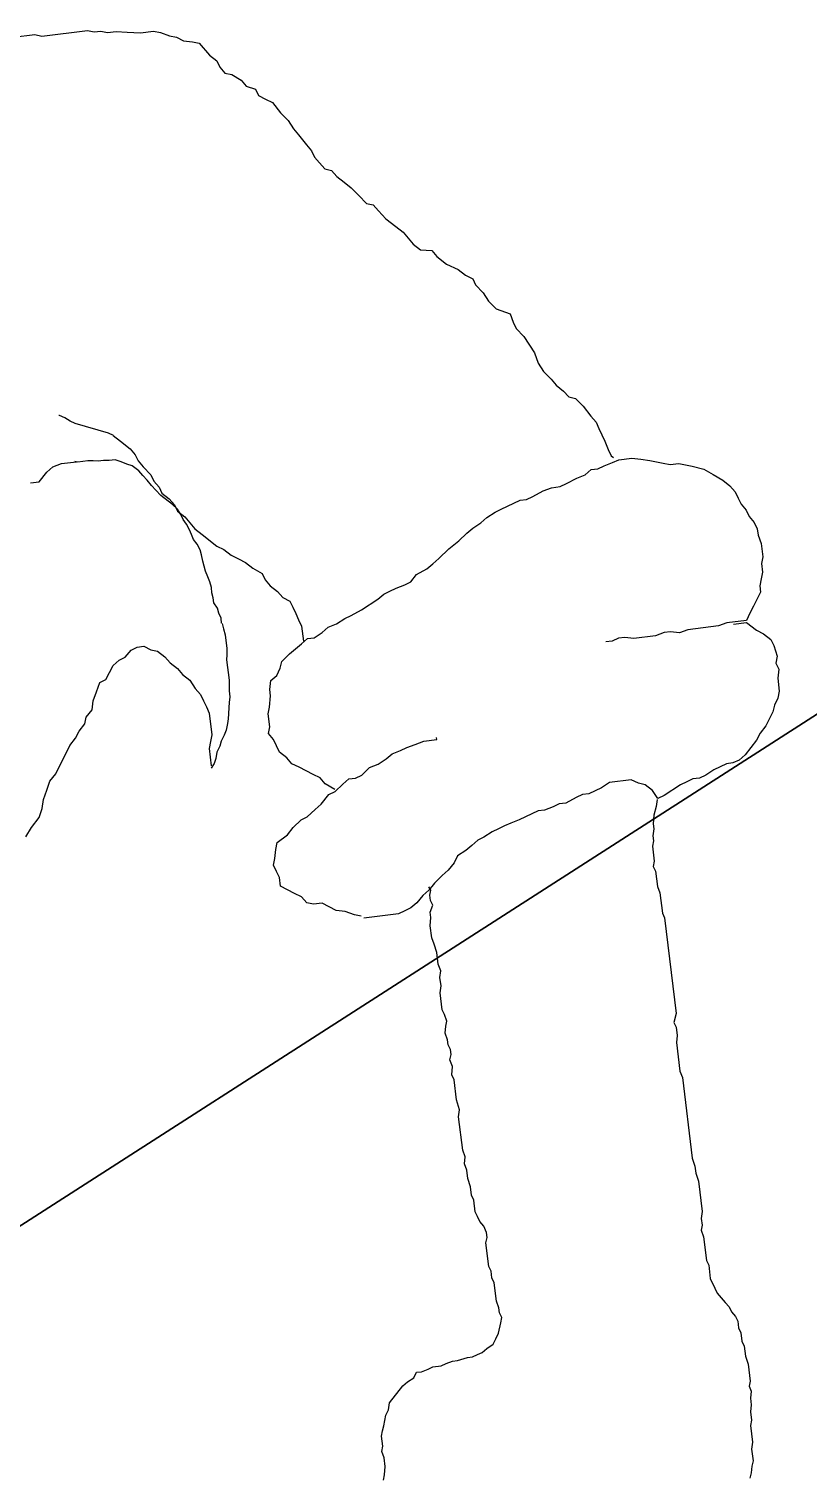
# Model space of a CAD drawing. Header units: millimetres. Extents: x 8159 to 14952, y 6817 to 11888.
# Drawn here: x 8966.92 to 8991.81, y 8208.84 to 8255.17 of the extents above; entities that cross this region are included whole.
import ezdxf

# ---------------------------------------------------------------- set-up
doc = ezdxf.new("R2010")
doc.units = ezdxf.units.MM
doc.header["$LTSCALE"] = 5
for name, color, linetype in [('200-EquipBorder-2d', 9, 'Continuous'), ('200-EquipSteel-3d', 9, 'Continuous'), ('600-User-2D', 7, 'Continuous')]:
    doc.layers.add(name, color=color, linetype=linetype)
doc.layers.add('200-InsPoint-3D', color=3, linetype='Continuous', plot=False)
for name, color, linetype, lineweight in [('3-YANGIN-DOLABI', 7, 'Continuous', 0), ('anted', 10, 'Continuous', 0), ('FIBROBETON', 1, 'Continuous', 18), ('YAZI', 250, 'Continuous', 30)]:
    doc.layers.add(name, color=color, linetype=linetype, lineweight=lineweight)

# ---------------------------------------------------------------- blocks, each defined once
blk = doc.blocks.new('A$C23C11219')
at = {"layer": 'FIBROBETON'}
blk.add_lwpolyline([(4170.991, 707.809), (4330.647, -537.528, 0.079118), (6057.442, 175.691), (5734.15, 708.989, 0.288304), (5090.273, 1000.528, -0.032207)], format="xyb", close=True, dxfattribs=at)
blk = doc.blocks.new('TG1800WP')
at = {"layer": '200-EquipBorder-2d'}
blk.add_lwpolyline([(0, 0), (1800, 0), (1800, -700), (0, -700)], close=True, dxfattribs=at)
at = {"layer": '200-EquipSteel-3d'}
for points in [[(1800, 0, 850), (0, 0, 850), (0, 0, 900), (1800, 0, 900)], [(1800, 0, 900), (0, 0, 900), (0, -700, 900), (1800, -700, 900)], [(0, 0, 850), (0, -700, 850), (1800, -700, 850), (1800, 0, 850)], [(0, -700, 850), (0, -700, 900), (1800, -700, 900), (1800, -700, 850)]]:
    blk.add_3dface(points, dxfattribs=at)
at = {"layer": '200-InsPoint-3D'}
blk.add_attdef('DISTANG', (0, 0), '', height=1, dxfattribs=at)
blk = doc.blocks.new('CUOCO')
at = {"layer": '600-User-2D'}
for p, q in [((18.859, 26.065), (19.515, 25.823)), ((19.515, 25.823), (19.688, 25.685)), ((19.688, 25.685), (21.067, 25.178)), ((21.067, 25.178), (21.239, 25.04)), ((21.239, 25.04), (21.436, 24.967)), ((21.436, 24.967), (21.609, 24.829)), ((21.609, 24.829), (21.872, 24.732)), ((21.872, 24.732), (22.176, 24.546)), ((22.176, 24.546), (22.545, 24.335)), ((22.545, 24.335), (22.939, 24.19)), ((22.939, 24.19), (23.112, 24.052)), ((23.112, 24.052), (23.326, 23.824)), ((23.326, 23.824), (23.499, 23.686)), ((23.499, 23.686), (23.647, 23.483)), ((23.647, 23.483), (23.886, 23.32)), ((23.886, 23.32), (24.059, 23.182)), ((24.059, 23.182), (24.176, 22.692)), ((24.176, 22.692), (24.301, 22.423)), ((24.301, 22.423), (24.294, 22.202)), ((24.294, 22.202), (24.353, 21.957)), ((24.353, 21.957), (24.526, 21.818)), ((24.526, 21.818), (24.716, 21.525)), ((24.716, 21.525), (24.774, 21.28)), ((24.774, 21.28), (24.989, 21.052)), ((24.989, 21.052), (24.982, 20.831)), ((24.982, 20.831), (25.131, 20.627)), ((25.131, 20.627), (25.279, 20.424)), ((25.279, 20.424), (25.355, 20.023)), ((25.355, 20.023), (25.456, 19.688)), ((25.456, 19.688), (25.49, 19.377)), ((25.49, 19.377), (25.549, 19.132)), ((25.549, 19.132), (25.625, 18.732)), ((25.625, 18.732), (25.684, 18.487)), ((25.684, 18.487), (25.677, 18.266)), ((25.677, 18.266), (25.736, 18.021)), ((25.736, 18.021), (25.795, 17.775)), ((25.795, 17.775), (25.968, 17.637)), ((25.968, 17.637), (26.026, 17.392)), ((26.026, 17.392), (26.151, 17.123)), ((26.151, 17.123), (26.275, 16.854)), ((26.275, 16.854), (26.376, 16.519)), ((26.376, 16.519), (26.476, 16.184)), ((26.476, 16.184), (26.649, 16.046)), ((26.649, 16.046), (26.708, 15.801)), ((26.708, 15.801), (26.808, 15.466)), ((26.808, 15.466), (26.974, 15.107)), ((26.974, 15.107), (27.098, 14.837)), ((27.098, 14.837), (27.157, 14.592)), ((14.658, 14.628), (14.638, 14.635)), ((14.773, 14.491), (14.658, 14.628)), ((14.872, 14.313), (14.773, 14.491)), ((27.157, 14.592), (27.216, 14.347)), ((14.987, 14.177), (14.872, 14.313)), ((15.789, 13.411), (14.987, 14.177)), ((27.216, 14.347), (27.34, 14.078)), ((27.34, 14.078), (27.645, 13.891)), ((27.645, 13.891), (27.703, 13.646)), ((27.703, 13.646), (27.869, 13.287)), ((12.851, 13.137), (13.114, 13.04)), ((13.114, 13.04), (13.473, 13.206)), ((13.473, 13.206), (13.718, 13.265)), ((13.718, 13.265), (14.005, 13.234)), ((14.005, 13.234), (14.464, 13.064)), ((14.493, 13.041), (14.413, 13.096)), ((14.802, 12.928), (14.493, 13.041)), ((15.903, 13.275), (15.789, 13.411)), ((15.887, 13.286), (16.012, 13.016)), ((16.012, 13.016), (16.178, 12.657)), ((27.869, 13.287), (28.125, 12.969)), ((14.948, 12.849), (14.802, 12.928)), ((15.094, 12.77), (14.948, 12.849)), ((15.248, 12.713), (15.094, 12.77)), ((15.416, 12.627), (15.248, 12.713)), ((15.592, 12.562), (15.416, 12.627)), ((15.736, 12.409), (15.592, 12.562)), ((16.178, 12.657), (16.236, 12.412)), ((28.125, 12.969), (28.249, 12.7)), ((28.249, 12.7), (28.398, 12.496)), ((15.857, 12.264), (15.736, 12.409)), ((15.987, 12.141), (15.857, 12.264)), ((16.099, 11.9), (15.987, 12.141)), ((16.236, 12.412), (16.23, 12.191)), ((16.23, 12.191), (16.288, 11.946)), ((28.398, 12.496), (28.391, 12.276)), ((28.391, 12.276), (28.492, 11.941)), ((16.152, 11.706), (16.099, 11.9)), ((16.205, 11.511), (16.152, 11.706)), ((16.288, 11.946), (16.389, 11.611)), ((16.389, 11.611), (16.382, 11.39)), ((28.492, 11.941), (28.526, 11.63)), ((28.526, 11.63), (28.627, 11.295)), ((16.251, 11.295), (16.205, 11.511)), ((16.304, 11.1), (16.251, 11.295)), ((16.382, 11.39), (16.441, 11.145)), ((16.441, 11.145), (16.434, 10.924)), ((28.627, 11.295), (28.948, 10.953)), ((16.371, 10.875), (16.304, 11.1)), ((16.566, 10.454), (16.371, 10.875)), ((16.434, 10.924), (16.558, 10.655)), ((28.917, 10.667), (28.91, 10.446)), ((28.948, 10.953), (28.917, 10.667)), ((16.558, 10.655), (16.617, 10.41)), ((16.642, 10.251), (16.566, 10.454)), ((16.617, 10.41), (16.61, 10.189)), ((16.665, 10.043), (16.642, 10.251)), ((28.91, 10.446), (29.01, 10.111)), ((16.61, 10.189), (16.735, 9.919)), ((16.652, 9.872), (16.665, 10.043)), ((16.683, 9.686), (16.652, 9.872)), ((16.735, 9.919), (16.852, 9.429)), ((29.01, 10.111), (29.08, 9.489)), ((16.659, 9.145), (16.672, 9.315)), ((16.672, 9.315), (16.685, 9.486)), ((16.685, 9.486), (16.683, 9.686)), ((16.852, 9.429), (16.977, 9.16)), ((29.08, 9.489), (29.025, 9.137)), ((16.691, 8.959), (16.659, 9.145)), ((16.692, 8.758), (16.691, 8.959)), ((16.977, 9.16), (17.226, 8.621)), ((29.025, 9.137), (29.059, 8.826)), ((29.059, 8.826), (29.16, 8.491)), ((16.572, 8.228), (16.606, 8.39)), ((16.606, 8.39), (16.657, 8.596)), ((16.657, 8.596), (16.692, 8.758)), ((17.226, 8.621), (17.374, 8.417)), ((17.374, 8.417), (17.499, 8.148)), ((29.16, 8.491), (29.219, 8.246)), ((16.516, 7.873), (16.537, 8.066)), ((16.537, 8.066), (16.572, 8.228)), ((17.499, 8.148), (17.648, 7.944)), ((17.648, 7.944), (17.796, 7.741)), ((29.219, 8.246), (29.343, 7.977)), ((29.343, 7.977), (29.402, 7.732)), ((16.404, 7.365), (16.461, 7.519)), ((16.461, 7.519), (16.504, 7.703)), ((16.504, 7.703), (16.516, 7.873)), ((17.796, 7.741), (17.921, 7.471)), ((17.921, 7.471), (18.111, 7.178)), ((29.402, 7.732), (29.575, 7.594)), ((29.575, 7.594), (29.675, 7.259)), ((16.313, 7.049), (16.369, 7.203)), ((16.336, 6.84), (16.313, 7.049)), ((16.369, 7.203), (16.404, 7.365)), ((18.111, 7.178), (18.104, 6.957)), ((18.104, 6.957), (18.163, 6.712)), ((29.675, 7.259), (29.751, 6.858)), ((12.124, 6.442), (12.328, 6.591)), ((12.328, 6.591), (12.532, 6.739)), ((12.532, 6.739), (12.777, 6.798)), ((12.777, 6.798), (12.998, 6.791)), ((12.998, 6.791), (13.267, 6.916)), ((13.267, 6.916), (13.488, 6.909)), ((13.488, 6.909), (13.685, 6.836)), ((13.685, 6.836), (13.834, 6.633)), ((13.834, 6.633), (14.007, 6.494)), ((14.007, 6.494), (14.131, 6.225)), ((16.232, 6.354), (16.289, 6.508)), ((16.289, 6.508), (16.301, 6.678)), ((16.301, 6.678), (16.336, 6.84)), ((18.163, 6.712), (18.287, 6.442)), ((29.751, 6.858), (29.81, 6.613)), ((29.81, 6.613), (29.803, 6.392)), ((11.447, 6.021), (11.675, 6.235)), ((11.675, 6.235), (11.903, 6.449)), ((11.903, 6.449), (12.124, 6.442)), ((14.131, 6.225), (14.19, 5.98)), ((16.209, 6.171), (16.161, 5.977)), ((16.249, 6.344), (16.209, 6.171)), ((18.287, 6.442), (18.346, 6.197)), ((18.346, 6.197), (18.495, 5.994)), ((29.796, 6.171), (29.789, 5.95)), ((29.803, 6.392), (29.796, 6.171)), ((10.878, 5.486), (11.016, 5.659)), ((11.016, 5.659), (11.285, 5.783)), ((11.285, 5.783), (11.447, 6.021)), ((14.19, 5.98), (14.314, 5.711)), ((14.314, 5.711), (14.373, 5.466)), ((16.008, 5.562), (15.919, 5.383)), ((16.161, 5.977), (16.008, 5.562)), ((18.488, 5.773), (18.481, 5.552)), ((18.495, 5.994), (18.488, 5.773)), ((29.758, 5.664), (29.752, 5.443)), ((29.789, 5.95), (29.758, 5.664)), ((10.135, 5.089), (10.405, 5.213)), ((10.405, 5.213), (10.608, 5.362)), ((10.608, 5.362), (10.878, 5.486)), ((14.373, 5.466), (14.498, 5.196)), ((14.498, 5.196), (14.532, 4.886)), ((15.844, 5.245), (15.615, 4.624)), ((15.919, 5.383), (15.844, 5.245)), ((18.467, 5.11), (18.298, 4.651)), ((18.474, 5.331), (18.467, 5.11)), ((18.481, 5.552), (18.474, 5.331)), ((23.355, 5.024), (23.78, 5.165)), ((23.78, 5.165), (24.18, 5.241)), ((24.18, 5.241), (24.515, 5.342)), ((24.515, 5.342), (24.761, 5.4)), ((24.761, 5.4), (25.071, 5.435)), ((25.071, 5.435), (25.317, 5.494)), ((25.317, 5.494), (25.627, 5.528)), ((25.627, 5.528), (25.849, 5.521)), ((25.849, 5.521), (26.07, 5.514)), ((26.07, 5.514), (26.291, 5.508)), ((26.291, 5.508), (26.512, 5.501)), ((26.512, 5.501), (26.709, 5.428)), ((26.709, 5.428), (26.93, 5.421)), ((26.93, 5.421), (27.306, 5.432)), ((27.306, 5.432), (27.593, 5.401)), ((27.593, 5.401), (27.855, 5.304)), ((27.855, 5.304), (28.077, 5.297)), ((28.077, 5.297), (28.453, 5.307)), ((28.453, 5.307), (28.74, 5.276)), ((28.74, 5.276), (28.985, 5.335)), ((28.985, 5.335), (29.182, 5.263)), ((29.182, 5.263), (29.403, 5.256)), ((29.403, 5.256), (29.69, 5.225)), ((29.69, 5.225), (29.911, 5.218)), ((29.752, 5.443), (29.793, 5.353)), ((29.911, 5.218), (30.304, 5.073)), ((9.32, 4.495), (9.728, 4.792)), ((9.728, 4.792), (9.931, 4.94)), ((9.931, 4.94), (10.135, 5.089)), ((14.532, 4.886), (14.591, 4.64)), ((14.591, 4.64), (14.584, 4.419)), ((18.208, 4.609), (18.454, 4.668)), ((18.454, 4.668), (18.651, 4.595)), ((18.961, 4.63), (19.207, 4.689)), ((19.207, 4.689), (19.493, 4.658)), ((19.493, 4.658), (19.804, 4.692)), ((19.804, 4.692), (20.025, 4.685)), ((20.025, 4.685), (20.402, 4.696)), ((20.402, 4.696), (21.024, 4.765)), ((21.024, 4.765), (21.269, 4.823)), ((21.269, 4.823), (21.49, 4.817)), ((21.49, 4.817), (21.711, 4.81)), ((21.711, 4.81), (21.998, 4.779)), ((21.998, 4.779), (22.219, 4.772)), ((22.219, 4.772), (22.488, 4.896)), ((22.488, 4.896), (22.864, 4.906)), ((22.864, 4.906), (23.11, 4.965)), ((23.11, 4.965), (23.355, 5.024)), ((30.304, 5.073), (30.543, 4.911)), ((30.543, 4.911), (30.781, 4.748)), ((30.781, 4.748), (30.954, 4.61)), ((8.823, 4.156), (9.051, 4.371)), ((9.051, 4.371), (9.32, 4.495)), ((14.578, 4.198), (14.571, 3.977)), ((14.584, 4.419), (14.578, 4.198)), ((15.459, 4.328), (15.391, 4.141)), ((15.541, 4.486), (15.459, 4.328)), ((15.615, 4.624), (15.541, 4.486)), ((17.041, 4.07), (17.245, 4.219)), ((17.245, 4.219), (17.383, 4.391)), ((17.383, 4.391), (17.718, 4.492)), ((17.718, 4.492), (17.963, 4.55)), ((17.963, 4.55), (18.208, 4.609)), ((18.651, 4.595), (18.961, 4.63)), ((30.954, 4.61), (31.127, 4.472)), ((31.127, 4.472), (31.3, 4.334)), ((31.3, 4.334), (31.562, 4.237)), ((31.562, 4.237), (31.735, 4.099)), ((8.433, 3.704), (8.595, 3.942)), ((8.595, 3.942), (8.823, 4.156)), ((14.571, 3.977), (14.329, 3.321)), ((15.214, 3.853), (15.104, 3.682)), ((15.288, 3.991), (15.214, 3.853)), ((15.391, 4.141), (15.288, 3.991)), ((16.561, 3.577), (16.634, 3.773)), ((16.634, 3.773), (16.796, 4.012)), ((16.796, 4.012), (17.041, 4.07)), ((31.735, 4.099), (31.908, 3.961)), ((31.908, 3.961), (32.188, 3.709)), ((32.188, 3.709), (32.378, 3.416)), ((7.552, 3.134), (7.846, 3.324)), ((7.846, 3.324), (8.205, 3.49)), ((8.205, 3.49), (8.433, 3.704)), ((14.329, 3.321), (14.191, 3.149)), ((14.804, 3.251), (14.668, 3.136)), ((14.935, 3.415), (14.804, 3.251)), ((15.03, 3.544), (14.935, 3.415)), ((15.104, 3.682), (15.03, 3.544)), ((16.237, 3.1), (16.375, 3.273)), ((16.375, 3.273), (16.561, 3.577)), ((32.378, 3.416), (32.568, 3.122)), ((14.053, 2.976), (13.86, 2.451)), ((14.191, 3.149), (14.053, 2.976)), ((14.387, 2.886), (14.222, 2.759)), ((14.503, 3.009), (14.387, 2.886)), ((14.668, 3.136), (14.503, 3.009)), ((16.092, 2.706), (16.237, 3.1)), ((32.568, 3.122), (32.692, 2.853)), ((32.692, 2.853), (32.751, 2.608)), ((13.976, 2.473), (13.826, 2.387)), ((14.091, 2.595), (13.976, 2.473)), ((14.222, 2.759), (14.091, 2.595)), ((15.954, 2.534), (16.092, 2.706)), ((16.013, 2.289), (15.954, 2.534)), ((32.744, 2.387), (32.737, 2.166)), ((32.751, 2.608), (32.744, 2.387)), ((15.999, 1.847), (16.006, 2.068)), ((16.006, 2.068), (16.013, 2.289)), ((32.737, 2.166), (32.796, 1.921)), ((32.796, 1.921), (32.789, 1.7)), ((16.124, 1.577), (15.999, 1.847)), ((16.182, 1.332), (16.124, 1.577)), ((32.789, 1.7), (32.848, 1.455)), ((32.848, 1.455), (32.841, 1.234)), ((16.331, 1.129), (16.182, 1.332)), ((16.48, 0.925), (16.331, 1.129)), ((32.769, 1.037), (32.738, 0.75)), ((32.841, 1.234), (32.769, 1.037)), ((16.628, 0.721), (16.48, 0.925)), ((16.777, 0.517), (16.628, 0.721)), ((16.836, 0.272), (16.777, 0.517)), ((32.738, 0.75), (32.593, 0.357)), ((17.026, -0.021), (16.836, 0.272)), ((17.002, -0.087), (17.337, 0.013)), ((17.337, 0.013), (17.582, 0.072)), ((17.582, 0.072), (17.779, 0)), ((18, -0.007), (18.335, 0.093)), ((18.335, 0.093), (18.621, 0.062)), ((18.621, 0.062), (18.932, 0.096)), ((18.932, 0.096), (19.178, 0.155)), ((19.178, 0.155), (19.464, 0.124)), ((19.464, 0.124), (19.685, 0.117)), ((19.685, 0.117), (19.972, 0.086)), ((19.972, 0.086), (20.259, 0.055)), ((20.259, 0.055), (20.653, -0.09)), ((27.077, 0.152), (26.88, 0.225)), ((27.298, 0.146), (27.077, 0.152)), ((27.495, 0.073), (27.298, 0.146)), ((27.733, -0.089), (27.495, 0.073)), ((32.455, 0.184), (32.358, -0.078)), ((32.593, 0.357), (32.455, 0.184)), ((15.285, -0.498), (15.62, -0.398)), ((15.62, -0.398), (15.841, -0.404)), ((15.841, -0.404), (16.176, -0.304)), ((16.176, -0.304), (16.421, -0.246)), ((16.421, -0.246), (16.781, -0.08)), ((16.781, -0.08), (17.002, -0.087)), ((17.779, 0), (18, -0.007)), ((20.653, -0.09), (20.677, -0.024)), ((28.39, -0.331), (27.733, -0.089)), ((28.676, -0.362), (28.39, -0.331)), ((28.873, -0.434), (28.676, -0.362)), ((29.112, -0.597), (28.873, -0.434)), ((32.082, -0.424), (32.01, -0.621)), ((32.22, -0.251), (32.082, -0.424)), ((32.358, -0.078), (32.22, -0.251)), ((14.315, -1.109), (14.477, -0.871)), ((14.477, -0.871), (14.615, -0.698)), ((14.615, -0.698), (15.016, -0.622)), ((15.016, -0.622), (15.285, -0.498)), ((29.398, -0.628), (29.112, -0.597)), ((30.317, -0.966), (29.398, -0.628)), ((31.602, -0.918), (31.399, -1.066)), ((32.01, -0.621), (31.602, -0.918)), ((14.17, -1.503), (14.177, -1.282)), ((14.177, -1.282), (14.315, -1.109)), ((30.604, -0.997), (30.317, -0.966)), ((31.195, -1.214), (30.604, -0.997)), ((30.777, -1.135), (31.171, -1.28)), ((31.171, -1.28), (31.337, -1.639)), ((31.399, -1.066), (31.195, -1.214)), ((14.066, -1.986), (14.163, -1.724)), ((14.163, -1.724), (14.17, -1.503)), ((31.337, -1.639), (31.485, -1.843)), ((31.485, -1.843), (31.61, -2.112)), ((14.215, -2.19), (14.066, -1.986)), ((14.364, -2.393), (14.215, -2.19)), ((31.61, -2.112), (31.603, -2.333)), ((14.512, -2.597), (14.364, -2.393)), ((14.571, -2.842), (14.512, -2.597)), ((31.548, -2.685), (31.41, -2.858)), ((31.603, -2.333), (31.548, -2.685)), ((14.744, -2.98), (14.571, -2.842)), ((15.006, -3.077), (14.744, -2.98)), ((15.155, -3.281), (15.006, -3.077)), ((31.403, -3.079), (31.241, -3.317)), ((31.41, -2.858), (31.403, -3.079)), ((15.304, -3.484), (15.155, -3.281)), ((15.542, -3.647), (15.304, -3.484)), ((15.756, -3.874), (15.542, -3.647)), ((19.545, -3.705), (19.342, -3.853)), ((19.856, -3.67), (19.545, -3.705)), ((20.101, -3.612), (19.856, -3.67)), ((20.347, -3.553), (20.101, -3.612)), ((20.568, -3.56), (20.347, -3.553)), ((20.879, -3.525), (20.568, -3.56)), ((21.1, -3.532), (20.879, -3.525)), ((21.321, -3.539), (21.1, -3.532)), ((21.542, -3.546), (21.321, -3.539)), ((21.828, -3.577), (21.542, -3.546)), ((22.049, -3.584), (21.828, -3.577)), ((22.271, -3.591), (22.049, -3.584)), ((22.492, -3.598), (22.271, -3.591)), ((22.689, -3.67), (22.492, -3.598)), ((22.975, -3.701), (22.689, -3.67)), ((23.196, -3.708), (22.975, -3.701)), ((31.241, -3.317), (31.096, -3.711)), ((15.929, -4.013), (15.756, -3.874)), ((17.021, -4.489), (15.971, -4.102)), ((18.492, -4.137), (18.223, -4.261)), ((18.292, -4.289), (18.279, -4.169)), ((18.827, -4.036), (18.492, -4.137)), ((19.072, -3.978), (18.827, -4.036)), ((19.342, -3.853), (19.072, -3.978)), ((23.393, -3.781), (23.196, -3.708)), ((23.77, -3.77), (23.393, -3.781)), ((23.991, -3.777), (23.77, -3.77)), ((24.188, -3.85), (23.991, -3.777)), ((24.409, -3.856), (24.188, -3.85)), ((24.63, -3.863), (24.409, -3.856)), ((24.941, -3.829), (24.63, -3.863)), ((25.597, -4.07), (24.941, -3.829)), ((25.746, -4.274), (25.597, -4.07)), ((30.754, -4.032), (30.616, -4.205)), ((30.958, -3.883), (30.754, -4.032)), ((31.096, -3.711), (30.958, -3.883)), ((17.242, -4.496), (17.021, -4.489)), ((17.463, -4.503), (17.242, -4.496)), ((17.708, -4.444), (17.463, -4.503)), ((17.977, -4.32), (17.708, -4.444)), ((18.223, -4.261), (17.977, -4.32)), ((18.124, -4.746), (18.129, -4.575)), ((18.129, -4.575), (18.185, -4.422)), ((18.185, -4.422), (18.292, -4.289)), ((25.918, -4.412), (25.746, -4.274)), ((26.043, -4.681), (25.918, -4.412)), ((29.939, -4.626), (29.735, -4.774)), ((30.208, -4.502), (29.939, -4.626)), ((30.616, -4.205), (30.208, -4.502)), ((17.748, -5.298), (17.892, -5.063)), ((17.892, -5.063), (17.948, -4.911)), ((17.948, -4.911), (18.124, -4.746)), ((26.04, -5.009), (25.915, -5.194)), ((26.078, -4.992), (26.043, -4.681)), ((26.299, -4.999), (26.078, -4.992)), ((26.92, -4.93), (26.299, -4.999)), ((27.141, -4.937), (26.92, -4.93)), ((27.362, -4.944), (27.141, -4.937)), ((27.559, -5.016), (27.362, -4.944)), ((27.78, -5.023), (27.559, -5.016)), ((28.091, -4.989), (27.78, -5.023)), ((28.312, -4.995), (28.091, -4.989)), ((28.533, -5.002), (28.312, -4.995)), ((28.73, -5.075), (28.533, -5.002)), ((28.951, -5.082), (28.73, -5.075)), ((29.197, -5.023), (28.951, -5.082)), ((29.466, -4.899), (29.197, -5.023)), ((29.735, -4.774), (29.466, -4.899)), ((17.617, -5.654), (17.748, -5.298)), ((25.72, -5.41), (25.575, -5.645)), ((25.915, -5.194), (25.72, -5.41)), ((17.55, -6.148), (17.593, -5.875)), ((17.593, -5.875), (17.617, -5.654)), ((25.394, -5.981), (25.338, -6.134)), ((25.519, -5.797), (25.394, -5.981)), ((25.575, -5.645), (25.519, -5.797)), ((17.419, -6.503), (17.55, -6.148)), ((25.231, -6.267), (25.063, -6.724)), ((25.338, -6.134), (25.231, -6.267)), ((17.177, -7.163), (17.27, -6.909)), ((17.27, -6.909), (17.396, -6.725)), ((17.396, -6.725), (17.419, -6.503)), ((24.956, -6.857), (24.951, -7.028)), ((25.063, -6.724), (24.956, -6.857)), ((16.864, -7.854), (17.051, -7.347)), ((17.051, -7.347), (17.177, -7.163)), ((24.951, -7.028), (24.783, -7.485)), ((16.859, -8.025), (16.864, -7.854)), ((24.759, -7.707), (24.535, -8.316)), ((24.783, -7.485), (24.759, -7.707)), ((16.728, -8.38), (16.835, -8.247)), ((16.835, -8.247), (16.859, -8.025)), ((24.535, -8.316), (24.529, -8.486)), ((16.523, -8.939), (16.579, -8.786)), ((16.579, -8.786), (16.603, -8.565)), ((16.603, -8.565), (16.728, -8.38)), ((24.529, -8.486), (23.465, -11.379)), ((16.355, -9.395), (16.462, -9.262)), ((16.462, -9.262), (16.518, -9.109)), ((16.518, -9.109), (16.523, -8.939)), ((16.187, -9.852), (16.331, -9.617)), ((16.331, -9.617), (16.355, -9.395)), ((15.957, -10.632), (16.181, -10.023)), ((16.181, -10.023), (16.187, -9.852)), ((15.896, -10.955), (15.957, -10.632)), ((15.77, -11.139), (15.896, -10.955)), ((15.397, -12.154), (15.77, -11.139)), ((23.465, -11.379), (23.27, -11.595)), ((23.171, -12.02), (23.046, -12.204)), ((23.264, -11.766), (23.171, -12.02)), ((23.27, -11.595), (23.264, -11.766)), ((15.247, -12.56), (15.373, -12.376)), ((15.373, -12.376), (15.397, -12.154)), ((23.046, -12.204), (22.728, -13.067)), ((15.13, -13.035), (15.223, -12.782)), ((15.223, -12.782), (15.247, -12.56)), ((14.994, -13.561), (15.087, -13.308)), ((15.087, -13.308), (15.13, -13.035)), ((22.704, -13.288), (21.807, -15.724)), ((22.728, -13.067), (22.704, -13.288)), ((14.858, -14.087), (14.989, -13.732)), ((14.989, -13.732), (14.994, -13.561)), ((14.847, -14.429), (14.853, -14.258)), ((14.853, -14.258), (14.858, -14.087)), ((14.893, -14.619), (14.847, -14.429)), ((14.869, -14.841), (14.893, -14.619)), ((14.445, -15.837), (14.706, -15.126)), ((14.706, -15.126), (14.813, -14.993)), ((14.813, -14.993), (14.869, -14.841)), ((21.807, -15.724), (21.765, -15.996)), ((14.359, -16.382), (14.365, -16.211)), ((14.365, -16.211), (14.439, -16.008)), ((14.439, -16.008), (14.445, -15.837)), ((21.69, -16.199), (21.647, -16.472)), ((21.765, -15.996), (21.69, -16.199)), ((14.154, -16.94), (14.359, -16.382)), ((21.647, -16.472), (21.311, -17.385)), ((14.13, -17.161), (14.154, -16.94)), ((13.962, -17.618), (14.069, -17.484)), ((14.069, -17.484), (14.074, -17.314)), ((14.074, -17.314), (14.13, -17.161)), ((21.186, -17.569), (21.111, -17.772)), ((21.311, -17.385), (21.186, -17.569)), ((9.629, -18.27), (10.254, -17.982)), ((10.254, -17.982), (10.443, -17.936)), ((10.443, -17.936), (10.684, -17.909)), ((10.684, -17.909), (10.841, -17.795)), ((10.841, -17.795), (10.994, -17.851)), ((10.994, -17.851), (11.216, -17.875)), ((11.216, -17.875), (11.387, -17.88)), ((11.387, -17.88), (11.64, -17.973)), ((11.64, -17.973), (11.811, -17.979)), ((11.811, -17.979), (12.033, -18.003)), ((12.033, -18.003), (12.185, -18.059)), ((12.185, -18.059), (12.509, -18.12)), ((13.433, -18.115), (13.591, -18)), ((13.591, -18), (13.748, -17.885)), ((13.748, -17.885), (13.962, -17.618)), ((21.004, -17.906), (20.98, -18.127)), ((21.111, -17.772), (21.004, -17.906)), ((9.346, -18.569), (9.503, -18.454)), ((9.503, -18.454), (9.629, -18.27)), ((12.509, -18.12), (12.661, -18.176)), ((12.661, -18.176), (12.832, -18.182)), ((12.832, -18.182), (13.003, -18.187)), ((13.003, -18.187), (13.193, -18.142)), ((13.193, -18.142), (13.433, -18.115)), ((20.98, -18.127), (20.719, -18.838)), ((8.918, -19.103), (9.025, -18.97)), ((9.025, -18.97), (9.132, -18.836)), ((9.132, -18.836), (9.239, -18.703)), ((9.239, -18.703), (9.346, -18.569)), ((20.719, -18.838), (20.714, -19.009)), ((8.7, -19.541), (8.806, -19.408)), ((8.806, -19.408), (8.918, -19.103)), ((20.564, -19.415), (20.554, -19.757)), ((20.714, -19.009), (20.564, -19.415)), ((8.582, -20.017), (8.676, -19.763)), ((8.676, -19.763), (8.7, -19.541)), ((20.554, -19.757), (20.548, -19.927)), ((8.331, -20.385), (8.438, -20.252)), ((8.438, -20.252), (8.582, -20.017)), ((20.548, -19.927), (20.594, -20.117)), ((20.594, -20.117), (20.639, -20.307)), ((20.639, -20.307), (20.685, -20.496)), ((20.685, -20.496), (20.679, -20.667)), ((20.679, -20.667), (20.725, -20.857)), ((20.645, -21.231), (20.64, -21.402)), ((20.72, -21.028), (20.645, -21.231)), ((20.725, -20.857), (20.72, -21.028)), ((20.546, -21.655), (20.541, -21.826)), ((20.64, -21.402), (20.546, -21.655)), ((20.429, -22.131), (20.386, -22.403)), ((20.541, -21.826), (20.429, -22.131)), ((20.386, -22.403), (20.2, -22.91)), ((20.093, -23.044), (20.087, -23.215)), ((20.2, -22.91), (20.093, -23.044)), ((19.887, -23.602), (19.762, -23.786)), ((19.962, -23.399), (19.887, -23.602)), ((20.087, -23.215), (19.962, -23.399)), ((19.668, -24.04), (19.562, -24.174)), ((19.762, -23.786), (19.668, -24.04)), ((19.562, -24.174), (19.375, -24.681)), ((19.249, -24.865), (19.119, -25.221)), ((19.375, -24.681), (19.249, -24.865)), ((19.012, -25.354), (18.886, -25.538)), ((19.119, -25.221), (19.012, -25.354)), ((18.886, -25.538), (18.779, -25.672))]:
    blk.add_line(p, q, dxfattribs=at)

msp = doc.modelspace()

# ---------------------------------------------------------------- linework, layer by layer
at = {"layer": 'anted', "ltscale": 3, "extrusion": (0, 0.010673, 0.999943), "elevation": 217.921}
msp.add_lwpolyline([(11856.76, 9414.676), (11856.76, 7096.248), (8385.9, 7096.248), (8385.9, 9414.676)], close=True, dxfattribs=at)
msp.add_lwpolyline([(11856.76, 9414.676), (11856.76, 7096.248), (8385.9, 7096.248), (8385.9, 9414.676)], close=True, dxfattribs=at)
msp.add_lwpolyline([(11856.76, 9414.676), (11856.76, 7096.248), (8385.9, 7096.248), (8385.9, 9414.676)], close=True, dxfattribs=at)
msp.add_lwpolyline([(11856.76, 9414.676), (11856.76, 7096.248), (8385.9, 7096.248), (8385.9, 9414.676)], close=True, dxfattribs=at)
at = {"layer": 'YAZI', "linetype": 'Continuous', "ltscale": 10, "extrusion": (0, 0.010673, 0.999943), "elevation": 240.507}
for points in [[(8159.11, 9661.148), (12372.465, 9661.148), (12372.465, 6815.051), (8159.11, 6815.051)], [(8159.11, 9661.148), (12372.465, 9661.148), (12372.465, 6815.051), (8159.11, 6815.051)], [(8159.11, 9661.148), (12372.465, 9661.148), (12372.465, 6815.051), (8159.11, 6815.051)], [(8159.11, 9661.148), (12372.465, 9661.148), (12372.465, 6815.051), (8159.11, 6815.051)], [(8199.97, 9620.288), (12331.605, 9620.288), (12331.605, 6855.911), (8199.97, 6855.911)], [(8254.373, 9565.885), (12277.202, 9565.885), (12277.202, 6910.314), (8254.373, 6910.314)]]:
    msp.add_lwpolyline(points, close=True, dxfattribs=at)

# ---------------------------------------------------------------- block references
at = {"xscale": 0.100000000000003, "yscale": 0.09999999999999432, "zscale": 0.1, "rotation": 32.7286210507244}
for p in [(8900.257, 8174.254), (8938.104, 8115.367)]:
    msp.add_blockref('TG1800WP', p, dxfattribs=at)
at = {"layer": '3-YANGIN-DOLABI', "extrusion": (0, 0.010673, 0.999943), "rotation": 183.318814803488}
msp.add_blockref('A$C23C11219', (14647.132, 8757.754, 217.921), dxfattribs=at)
at = {"layer": '600-User-2D', "rotation": 27.15455631059429}
msp.add_blockref('CUOCO', (8961.528, 8223.11), dxfattribs=at)

doc.saveas('drawing.dxf')
